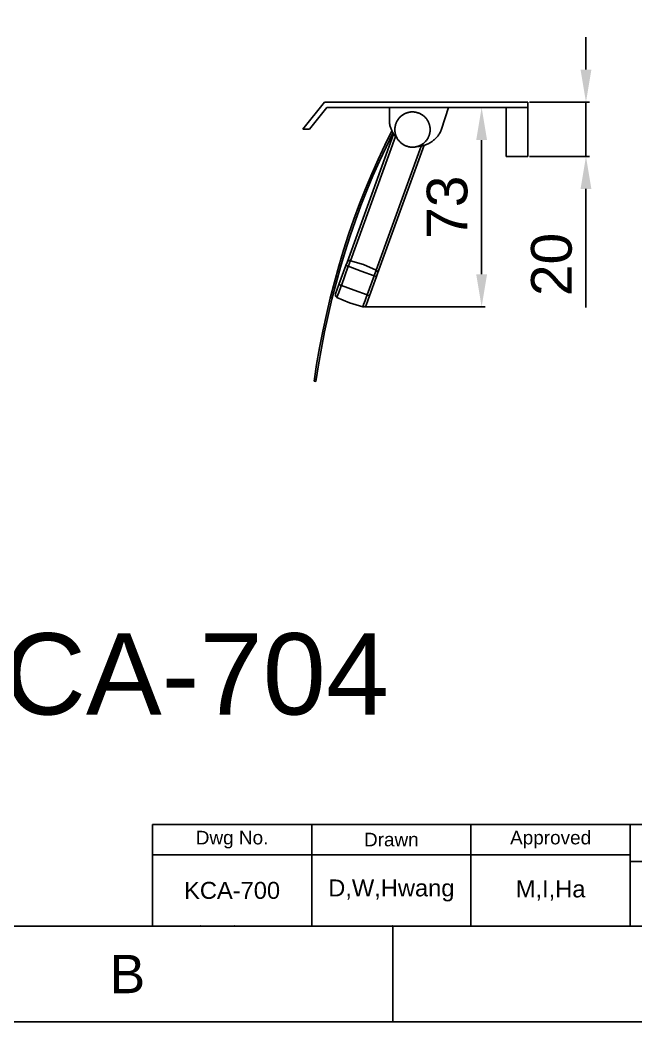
# Model space of a CAD drawing. Header units: millimetres. Extents: x 2219 to 3269, y 1238 to 2723.
# Drawn here: x 2508.2 to 2735.4, y 1237.7 to 1607.1 of the extents above; entities that cross this region are included whole.
import ezdxf

# ---------------------------------------------------------------- set-up
doc = ezdxf.new("R2010")
doc.units = ezdxf.units.MM
for name, color, linetype in [('DIM2', 3, 'Continuous'), ('form22', 7, 'Continuous'), ('main', 7, 'Continuous')]:
    doc.layers.add(name, color=color, linetype=linetype)
doc.styles.add('Arial Regular', font='arial.ttf')
doc.styles.get("Standard").update_dxf_attribs({"font": 'arial.ttf'})
doc.dimstyles.new('ISO-25', dxfattribs={"dimtxt": 2.5, "dimasz": 2.5, "dimexe": 1.25, "dimexo": 0.625, "dimtad": 1, "dimtxsty": 'Standard', "dimcen": 2.5, "dimadec": 0, "dimazin": 0, "dimtfac": 1, "dimtmove": 0, "dimatfit": 3, "dimfxl": 1, "dimarcsym": 0})

# ---------------------------------------------------------------- blocks, each defined once
blk = doc.blocks.new('*D30')
at = {"layer": 'Defpoints', "color": 0, "transparency": 16777216}
for p in [(2695.48, 1576.86), (2695.48, 1556.86), (2716.97, 1556.86)]:
    blk.add_point(p, dxfattribs=at)
at = {"layer": 'DIM2', "color": 0, "lineweight": -2, "transparency": 16777216}
for p, q in [((2716.97, 1588.86), (2716.97, 1600.86)), ((2696.1, 1576.86), (2718.22, 1576.86)), ((2716.97, 1576.86), (2716.97, 1556.86)), ((2696.1, 1556.86), (2718.22, 1556.86)), ((2716.97, 1544.86), (2716.97, 1501.17))]:
    blk.add_line(p, q, dxfattribs=at)
at = {"layer": 'DIM2', "color": 0, "transparency": 16777216}
for points in [[(2714.97, 1588.86), (2718.97, 1588.86), (2716.97, 1576.86)], [(2714.97, 1544.86), (2718.97, 1544.86), (2716.97, 1556.86)]]:
    blk.add_solid(points, dxfattribs=at)
at = {"layer": 'DIM2', "color": 0, "transparency": 16777216, "insert": (2704.31, 1517.01), "char_height": 15, "attachment_point": 5, "rotation": 90}
blk.add_mtext('20', dxfattribs=at)
blk = doc.blocks.new('*D31')
at = {"layer": 'Defpoints', "color": 0, "transparency": 16777216}
for p in [(2666.25, 1574.86), (2634.93, 1501.37), (2678.49, 1501.37)]:
    blk.add_point(p, dxfattribs=at)
at = {"layer": 'DIM2', "color": 0, "lineweight": -2, "transparency": 16777216}
for p, q in [((2666.88, 1574.86), (2679.74, 1574.86)), ((2678.49, 1562.86), (2678.49, 1513.37)), ((2635.55, 1501.37), (2679.74, 1501.37))]:
    blk.add_line(p, q, dxfattribs=at)
at = {"layer": 'DIM2', "color": 0, "transparency": 16777216}
for points in [[(2676.49, 1562.86), (2680.49, 1562.86), (2678.49, 1574.86)], [(2676.49, 1513.37), (2680.49, 1513.37), (2678.49, 1501.37)]]:
    blk.add_solid(points, dxfattribs=at)
at = {"layer": 'DIM2', "color": 0, "transparency": 16777216, "insert": (2665.83, 1538.11), "char_height": 15, "attachment_point": 5, "rotation": 90}
blk.add_mtext('73', dxfattribs=at)

msp = doc.modelspace()

# ---------------------------------------------------------------- linework, layer by layer
at = {"layer": 'form22'}
for p, q in [((2557.05, 1310.55), (3233.3, 1310.55)), ((2557.05, 1310.55), (2557.05, 1273.05)), ((2615.8, 1310.55), (2615.8, 1273.05)), ((2674.55, 1273.05), (2674.55, 1310.55)), ((2733.3, 1273.05), (2733.3, 1310.55)), ((2733.3, 1299.3), (2557.05, 1299.3)), ((2733.3, 1296.8), (3083.3, 1296.8)), ((2254.01, 1273.05), (3233.3, 1273.05)), ((2645.72, 1273.05), (2645.72, 1237.69))]:
    msp.add_line(p, q, dxfattribs=at)
msp.add_lwpolyline([(2218.65, 2722.54), (3268.65, 2722.54), (3268.65, 1237.69), (2218.65, 1237.69)], close=True, dxfattribs=at)
for p in [(2674.55, 1299.3), (2574.87, 1273.05), (2587.37, 1273.05), (2645.72, 1273.05)]:
    msp.add_point(p, dxfattribs=at)
at = {"layer": 'main'}
for p, q in [((2620.48, 1576.86), (2612.48, 1566.86)), ((2615.04, 1566.86), (2621.44, 1574.86)), ((2630.72, 1576.86), (2620.48, 1576.86)), ((2621.44, 1574.86), (2630.72, 1574.86)), ((2695.48, 1576.86), (2630.72, 1576.86)), ((2630.72, 1574.86), (2687.48, 1574.86)), ((2644.48, 1569.27), (2644.48, 1574.86)), ((2666.25, 1574.86), (2663.72, 1566.86)), ((2687.48, 1574.86), (2687.48, 1556.86)), ((2687.48, 1574.86), (2695.48, 1574.86)), ((2695.48, 1566.86), (2695.48, 1576.86)), ((2647.42, 1570.11), (2647.3, 1569.91)), ((2647.54, 1570.3), (2647.42, 1570.11)), ((2647.66, 1570.49), (2647.54, 1570.3)), ((2647.8, 1570.67), (2647.66, 1570.49)), ((2647.94, 1570.85), (2647.8, 1570.67)), ((2648.08, 1571.02), (2647.94, 1570.85)), ((2648.23, 1571.19), (2648.08, 1571.02)), ((2648.39, 1571.35), (2648.23, 1571.19)), ((2648.55, 1571.51), (2648.39, 1571.35)), ((2648.72, 1571.66), (2648.55, 1571.51)), ((2648.89, 1571.8), (2648.72, 1571.66)), ((2649.07, 1571.94), (2648.89, 1571.8)), ((2649.25, 1572.07), (2649.07, 1571.94)), ((2649.44, 1572.2), (2649.25, 1572.07)), ((2649.63, 1572.32), (2649.44, 1572.2)), ((2649.83, 1572.43), (2649.63, 1572.32)), ((2650.03, 1572.54), (2649.83, 1572.43)), ((2650.23, 1572.64), (2650.03, 1572.54)), ((2650.44, 1572.73), (2650.23, 1572.64)), ((2650.64, 1572.81), (2650.44, 1572.73)), ((2650.86, 1572.89), (2650.64, 1572.81)), ((2651.07, 1572.96), (2650.86, 1572.89)), ((2651.29, 1573.02), (2651.07, 1572.96)), ((2651.51, 1573.08), (2651.29, 1573.02)), ((2651.73, 1573.13), (2651.51, 1573.08)), ((2651.95, 1573.17), (2651.73, 1573.13)), ((2652.17, 1573.2), (2651.95, 1573.17)), ((2652.4, 1573.22), (2652.17, 1573.2)), ((2652.62, 1573.24), (2652.4, 1573.22)), ((2652.85, 1573.25), (2652.62, 1573.24)), ((2653.07, 1573.25), (2652.85, 1573.25)), ((2653.3, 1573.24), (2653.07, 1573.25)), ((2653.52, 1573.22), (2653.3, 1573.24)), ((2653.75, 1573.2), (2653.52, 1573.22)), ((2653.97, 1573.17), (2653.75, 1573.2)), ((2654.19, 1573.13), (2653.97, 1573.17)), ((2654.42, 1573.09), (2654.19, 1573.13)), ((2654.63, 1573.03), (2654.42, 1573.09)), ((2654.85, 1572.97), (2654.63, 1573.03)), ((2655.07, 1572.9), (2654.85, 1572.97)), ((2655.28, 1572.83), (2655.07, 1572.9)), ((2655.49, 1572.74), (2655.28, 1572.83)), ((2655.69, 1572.65), (2655.49, 1572.74)), ((2655.9, 1572.56), (2655.69, 1572.65)), ((2656.1, 1572.45), (2655.9, 1572.56)), ((2656.29, 1572.34), (2656.1, 1572.45)), ((2656.49, 1572.22), (2656.29, 1572.34)), ((2656.67, 1572.1), (2656.49, 1572.22)), ((2656.86, 1571.96), (2656.67, 1572.1)), ((2657.04, 1571.83), (2656.86, 1571.96)), ((2657.21, 1571.68), (2657.04, 1571.83)), ((2657.38, 1571.53), (2657.21, 1571.68)), ((2657.54, 1571.38), (2657.38, 1571.53)), ((2657.7, 1571.22), (2657.54, 1571.38)), ((2657.85, 1571.05), (2657.7, 1571.22)), ((2658, 1570.88), (2657.85, 1571.05)), ((2658.14, 1570.7), (2658, 1570.88)), ((2658.27, 1570.52), (2658.14, 1570.7)), ((2658.4, 1570.33), (2658.27, 1570.52)), ((2658.52, 1570.14), (2658.4, 1570.33)), ((2658.64, 1569.95), (2658.52, 1570.14)), ((2612.48, 1566.86), (2615.04, 1566.86)), ((2644.53, 1568.93), (2644.48, 1569.27)), ((2644.59, 1568.6), (2644.53, 1568.93)), ((2644.66, 1568.26), (2644.59, 1568.6)), ((2644.74, 1567.93), (2644.66, 1568.26)), ((2644.84, 1567.61), (2644.74, 1567.93)), ((2644.94, 1567.28), (2644.84, 1567.61)), ((2645.06, 1566.96), (2644.94, 1567.28)), ((2645.18, 1566.65), (2645.06, 1566.96)), ((2645.32, 1566.34), (2645.18, 1566.65)), ((2646.49, 1567.12), (2646.48, 1566.9)), ((2646.48, 1566.9), (2646.48, 1566.67)), ((2646.48, 1566.67), (2646.49, 1566.45)), ((2646.51, 1567.35), (2646.49, 1567.12)), ((2646.49, 1566.45), (2646.5, 1566.22)), ((2646.53, 1567.57), (2646.51, 1567.35)), ((2646.57, 1567.79), (2646.53, 1567.57)), ((2646.61, 1568.02), (2646.57, 1567.79)), ((2646.65, 1568.24), (2646.61, 1568.02)), ((2646.71, 1568.46), (2646.65, 1568.24)), ((2646.77, 1568.67), (2646.71, 1568.46)), ((2646.84, 1568.89), (2646.77, 1568.67)), ((2646.92, 1569.1), (2646.84, 1568.89)), ((2647.01, 1569.31), (2646.92, 1569.1)), ((2647.1, 1569.51), (2647.01, 1569.31)), ((2647.2, 1569.72), (2647.1, 1569.51)), ((2647.3, 1569.91), (2647.2, 1569.72)), ((2658.74, 1569.75), (2658.64, 1569.95)), ((2658.85, 1569.55), (2658.74, 1569.75)), ((2658.94, 1569.34), (2658.85, 1569.55)), ((2659.03, 1569.14), (2658.94, 1569.34)), ((2659.1, 1568.92), (2659.03, 1569.14)), ((2659.18, 1568.71), (2659.1, 1568.92)), ((2659.24, 1568.49), (2659.18, 1568.71)), ((2659.3, 1568.28), (2659.24, 1568.49)), ((2659.35, 1568.06), (2659.3, 1568.28)), ((2659.39, 1567.83), (2659.35, 1568.06)), ((2659.42, 1567.61), (2659.39, 1567.83)), ((2659.45, 1567.39), (2659.42, 1567.61)), ((2659.47, 1567.16), (2659.45, 1567.39)), ((2659.46, 1566.26), (2659.47, 1566.49)), ((2659.48, 1566.94), (2659.47, 1567.16)), ((2659.47, 1566.49), (2659.48, 1566.71)), ((2659.48, 1566.71), (2659.48, 1566.94)), ((2663.59, 1566.54), (2663.45, 1566.24)), ((2663.72, 1566.86), (2663.59, 1566.54)), ((2695.48, 1556.86), (2695.48, 1566.86)), ((2646.03, 1565.04), (2628.83, 1517.77)), ((2646.7, 1564.13), (2630.05, 1518.38)), ((2642.79, 1561.04), (2645.37, 1566.23)), ((2645.77, 1565.47), (2643.22, 1560.31)), ((2645.46, 1566.03), (2645.32, 1566.34)), ((2645.62, 1565.73), (2645.46, 1566.03)), ((2645.79, 1565.44), (2645.62, 1565.73)), ((2645.96, 1565.15), (2645.79, 1565.44)), ((2646.15, 1564.86), (2645.96, 1565.15)), ((2646.35, 1564.59), (2646.15, 1564.86)), ((2646.55, 1564.32), (2646.35, 1564.59)), ((2646.49, 1566.31), (2646.49, 1566.31)), ((2646.5, 1566.22), (2646.52, 1566)), ((2646.52, 1566), (2646.55, 1565.77)), ((2646.55, 1565.77), (2646.59, 1565.55)), ((2646.77, 1564.05), (2646.55, 1564.32)), ((2646.59, 1565.55), (2646.64, 1565.33)), ((2646.64, 1565.33), (2646.69, 1565.11)), ((2646.69, 1565.11), (2646.75, 1564.89)), ((2646.75, 1564.89), (2646.82, 1564.68)), ((2646.99, 1563.8), (2646.77, 1564.05)), ((2646.82, 1564.68), (2646.89, 1564.46)), ((2646.89, 1564.46), (2646.98, 1564.25)), ((2646.98, 1564.25), (2647.07, 1564.05)), ((2647.22, 1563.55), (2646.99, 1563.8)), ((2647.07, 1564.05), (2647.16, 1563.84)), ((2647.16, 1563.84), (2647.27, 1563.64)), ((2647.46, 1563.31), (2647.22, 1563.55)), ((2647.27, 1563.64), (2647.38, 1563.45)), ((2647.38, 1563.45), (2647.5, 1563.26)), ((2647.5, 1563.26), (2647.62, 1563.07)), ((2647.62, 1563.07), (2647.75, 1562.88)), ((2647.75, 1562.88), (2647.89, 1562.7)), ((2657.95, 1562.56), (2658.09, 1562.74)), ((2658.09, 1562.74), (2658.23, 1562.92)), ((2658.23, 1562.92), (2658.36, 1563.1)), ((2658.36, 1563.1), (2658.48, 1563.29)), ((2658.48, 1563.29), (2658.6, 1563.48)), ((2658.6, 1563.48), (2658.71, 1563.68)), ((2658.71, 1563.68), (2658.81, 1563.88)), ((2658.81, 1563.88), (2658.91, 1564.08)), ((2658.91, 1564.08), (2659, 1564.29)), ((2659, 1564.29), (2659.08, 1564.5)), ((2659.08, 1564.5), (2659.15, 1564.71)), ((2659.15, 1564.71), (2659.22, 1564.93)), ((2659.22, 1564.93), (2659.28, 1565.15)), ((2659.28, 1565.15), (2659.33, 1565.37)), ((2659.33, 1565.37), (2659.38, 1565.59)), ((2659.38, 1565.59), (2659.41, 1565.81)), ((2659.41, 1565.81), (2659.44, 1566.04)), ((2659.44, 1566.04), (2659.46, 1566.26)), ((2660.75, 1562.78), (2660.49, 1562.57)), ((2661.01, 1563), (2660.75, 1562.78)), ((2661.26, 1563.23), (2661.01, 1563)), ((2661.51, 1563.47), (2661.26, 1563.23)), ((2661.74, 1563.71), (2661.51, 1563.47)), ((2661.97, 1563.96), (2661.74, 1563.71)), ((2662.19, 1564.22), (2661.97, 1563.96)), ((2662.4, 1564.49), (2662.19, 1564.22)), ((2662.6, 1564.77), (2662.4, 1564.49)), ((2662.79, 1565.05), (2662.6, 1564.77)), ((2662.97, 1565.34), (2662.79, 1565.05)), ((2663.14, 1565.63), (2662.97, 1565.34)), ((2663.3, 1565.93), (2663.14, 1565.63)), ((2663.45, 1566.24), (2663.3, 1565.93)), ((2639.56, 1514.92), (2656.21, 1560.67)), ((2640.12, 1513.7), (2657.31, 1560.94)), ((2640.31, 1555.75), (2642.79, 1561.04)), ((2643.22, 1560.31), (2640.76, 1555.06)), ((2647.89, 1562.7), (2648.03, 1562.53)), ((2648.03, 1562.53), (2648.18, 1562.36)), ((2648.18, 1562.36), (2648.34, 1562.2)), ((2648.34, 1562.2), (2648.5, 1562.04)), ((2648.5, 1562.04), (2648.67, 1561.89)), ((2648.67, 1561.89), (2648.84, 1561.74)), ((2648.84, 1561.74), (2649.01, 1561.6)), ((2649.01, 1561.6), (2649.19, 1561.46)), ((2649.19, 1561.46), (2649.38, 1561.34)), ((2649.38, 1561.34), (2649.57, 1561.21)), ((2649.57, 1561.21), (2649.76, 1561.1)), ((2649.76, 1561.1), (2649.96, 1560.99)), ((2649.96, 1560.99), (2650.16, 1560.89)), ((2650.16, 1560.89), (2650.37, 1560.8)), ((2650.37, 1560.8), (2650.58, 1560.71)), ((2650.58, 1560.71), (2650.79, 1560.63)), ((2650.79, 1560.63), (2651, 1560.56)), ((2651, 1560.56), (2651.22, 1560.49)), ((2651.22, 1560.49), (2651.44, 1560.43)), ((2651.44, 1560.43), (2651.66, 1560.38)), ((2651.66, 1560.38), (2651.88, 1560.34)), ((2651.88, 1560.34), (2652.1, 1560.31)), ((2652.1, 1560.31), (2652.32, 1560.28)), ((2652.32, 1560.28), (2652.55, 1560.26)), ((2652.55, 1560.26), (2652.77, 1560.25)), ((2652.77, 1560.25), (2653, 1560.25)), ((2653, 1560.25), (2653.23, 1560.25)), ((2653.23, 1560.25), (2653.45, 1560.26)), ((2653.45, 1560.26), (2653.68, 1560.28)), ((2653.68, 1560.28), (2653.9, 1560.31)), ((2653.9, 1560.31), (2654.12, 1560.35)), ((2654.12, 1560.35), (2654.34, 1560.39)), ((2654.34, 1560.39), (2654.56, 1560.44)), ((2654.56, 1560.44), (2654.78, 1560.5)), ((2654.78, 1560.5), (2655, 1560.57)), ((2655.17, 1560.54), (2654.83, 1560.52)), ((2655, 1560.57), (2655.21, 1560.64)), ((2655.5, 1560.57), (2655.17, 1560.54)), ((2655.21, 1560.64), (2655.42, 1560.72)), ((2655.42, 1560.72), (2655.63, 1560.81)), ((2655.84, 1560.61), (2655.5, 1560.57)), ((2655.63, 1560.81), (2655.83, 1560.91)), ((2655.83, 1560.91), (2656.03, 1561.01)), ((2656.18, 1560.66), (2655.84, 1560.61)), ((2656.03, 1561.01), (2656.23, 1561.12)), ((2656.51, 1560.73), (2656.18, 1560.66)), ((2656.23, 1561.12), (2656.42, 1561.24)), ((2656.42, 1561.24), (2656.61, 1561.36)), ((2656.84, 1560.81), (2656.51, 1560.73)), ((2656.61, 1561.36), (2656.8, 1561.49)), ((2656.8, 1561.49), (2656.98, 1561.62)), ((2657.17, 1560.9), (2656.84, 1560.81)), ((2656.98, 1561.62), (2657.15, 1561.76)), ((2657.15, 1561.76), (2657.32, 1561.91)), ((2657.49, 1560.99), (2657.17, 1560.9)), ((2657.32, 1561.91), (2657.49, 1562.07)), ((2657.49, 1562.07), (2657.65, 1562.23)), ((2657.82, 1561.11), (2657.49, 1560.99)), ((2657.65, 1562.23), (2657.8, 1562.39)), ((2657.8, 1562.39), (2657.95, 1562.56)), ((2658.13, 1561.23), (2657.82, 1561.11)), ((2658.45, 1561.36), (2658.13, 1561.23)), ((2658.75, 1561.5), (2658.45, 1561.36)), ((2659.06, 1561.65), (2658.75, 1561.5)), ((2659.36, 1561.82), (2659.06, 1561.65)), ((2659.65, 1561.99), (2659.36, 1561.82)), ((2659.93, 1562.17), (2659.65, 1561.99)), ((2660.21, 1562.37), (2659.93, 1562.17)), ((2660.49, 1562.57), (2660.21, 1562.37)), ((2637.92, 1550.37), (2640.31, 1555.75)), ((2687.48, 1556.86), (2695.48, 1556.86)), ((2640.76, 1555.06), (2638.4, 1549.72)), ((2635.64, 1544.91), (2637.92, 1550.37)), ((2638.4, 1549.72), (2636.14, 1544.29)), ((2633.46, 1539.36), (2635.64, 1544.91)), ((2636.14, 1544.29), (2633.98, 1538.78)), ((2631.38, 1533.73), (2633.46, 1539.36)), ((2633.98, 1538.78), (2631.93, 1533.19)), ((2629.41, 1528.03), (2631.38, 1533.73)), ((2631.93, 1533.19), (2629.98, 1527.53)), ((2627.54, 1522.25), (2629.41, 1528.03)), ((2629.98, 1527.53), (2628.13, 1521.79)), ((2625.79, 1516.41), (2627.54, 1522.25)), ((2628.13, 1521.79), (2626.4, 1515.99)), ((2629.47, 1518.38), (2629.44, 1518.37)), ((2629.51, 1518.39), (2629.47, 1518.38)), ((2629.54, 1518.4), (2629.51, 1518.39)), ((2629.57, 1518.41), (2629.54, 1518.4)), ((2629.61, 1518.41), (2629.57, 1518.41)), ((2629.64, 1518.42), (2629.61, 1518.41)), ((2629.68, 1518.42), (2629.64, 1518.42)), ((2629.71, 1518.42), (2629.68, 1518.42)), ((2629.75, 1518.42), (2629.71, 1518.42)), ((2629.78, 1518.43), (2629.75, 1518.42)), ((2629.81, 1518.42), (2629.78, 1518.43)), ((2629.85, 1518.42), (2629.81, 1518.42)), ((2629.88, 1518.42), (2629.85, 1518.42)), ((2629.87, 1517.88), (2630.05, 1518.38)), ((2629.92, 1518.41), (2629.88, 1518.42)), ((2629.95, 1518.41), (2629.92, 1518.41)), ((2629.98, 1518.4), (2629.95, 1518.41)), ((2630.02, 1518.39), (2629.98, 1518.4)), ((2630.05, 1518.38), (2630.02, 1518.39)), ((2630.05, 1518.38), (2634.91, 1516.94)), ((2624.15, 1510.5), (2625.79, 1516.41)), ((2626.4, 1515.99), (2624.77, 1510.12)), ((2625.85, 1509.6), (2628.42, 1516.65)), ((2626.74, 1509.28), (2629.3, 1516.33)), ((2628.83, 1517.77), (2628.42, 1516.65)), ((2628.42, 1516.65), (2629.3, 1516.33)), ((2628.84, 1517.8), (2628.83, 1517.77)), ((2628.85, 1517.83), (2628.84, 1517.8)), ((2628.87, 1517.86), (2628.85, 1517.83)), ((2628.88, 1517.89), (2628.87, 1517.86)), ((2628.9, 1517.92), (2628.88, 1517.89)), ((2628.92, 1517.95), (2628.9, 1517.92)), ((2628.93, 1517.98), (2628.92, 1517.95)), ((2628.95, 1518.01), (2628.93, 1517.98)), ((2628.97, 1518.04), (2628.95, 1518.01)), ((2629, 1518.06), (2628.97, 1518.04)), ((2629.02, 1518.09), (2629, 1518.06)), ((2629.04, 1518.11), (2629.02, 1518.09)), ((2629.07, 1518.14), (2629.04, 1518.11)), ((2629.09, 1518.16), (2629.07, 1518.14)), ((2629.12, 1518.19), (2629.09, 1518.16)), ((2629.14, 1518.21), (2629.12, 1518.19)), ((2629.17, 1518.23), (2629.14, 1518.21)), ((2629.2, 1518.25), (2629.17, 1518.23)), ((2629.23, 1518.27), (2629.2, 1518.25)), ((2629.26, 1518.29), (2629.23, 1518.27)), ((2629.29, 1518.3), (2629.26, 1518.29)), ((2629.32, 1518.32), (2629.29, 1518.3)), ((2629.3, 1516.33), (2629.35, 1516.46)), ((2629.3, 1516.33), (2634.06, 1514.59)), ((2629.35, 1518.33), (2629.32, 1518.32)), ((2629.38, 1518.35), (2629.35, 1518.33)), ((2629.35, 1516.46), (2629.36, 1516.48)), ((2629.36, 1516.48), (2629.37, 1516.53)), ((2629.37, 1516.53), (2629.72, 1517.47)), ((2629.41, 1518.36), (2629.38, 1518.35)), ((2629.44, 1518.37), (2629.41, 1518.36)), ((2629.72, 1517.48), (2629.73, 1517.51)), ((2629.72, 1517.47), (2629.72, 1517.48)), ((2629.73, 1517.51), (2629.74, 1517.52)), ((2629.74, 1517.52), (2629.75, 1517.55)), ((2629.75, 1517.56), (2629.76, 1517.59)), ((2629.75, 1517.55), (2629.75, 1517.56)), ((2629.76, 1517.59), (2629.77, 1517.6)), ((2629.77, 1517.6), (2629.78, 1517.63)), ((2629.78, 1517.64), (2629.79, 1517.67)), ((2629.78, 1517.63), (2629.78, 1517.64)), ((2629.79, 1517.68), (2629.83, 1517.78)), ((2629.79, 1517.67), (2629.79, 1517.68)), ((2629.83, 1517.78), (2629.84, 1517.8)), ((2629.84, 1517.82), (2629.85, 1517.84)), ((2629.84, 1517.8), (2629.84, 1517.82)), ((2629.85, 1517.84), (2629.86, 1517.85)), ((2629.86, 1517.85), (2629.87, 1517.88)), ((2634.91, 1516.94), (2639.56, 1514.92)), ((2639.56, 1514.92), (2638.81, 1512.86)), ((2639.59, 1514.91), (2639.56, 1514.92)), ((2639.62, 1514.89), (2639.59, 1514.91)), ((2639.65, 1514.88), (2639.62, 1514.89)), ((2639.68, 1514.86), (2639.65, 1514.88)), ((2639.71, 1514.84), (2639.68, 1514.86)), ((2639.74, 1514.82), (2639.71, 1514.84)), ((2639.77, 1514.8), (2639.74, 1514.82)), ((2639.8, 1514.78), (2639.77, 1514.8)), ((2639.82, 1514.76), (2639.8, 1514.78)), ((2639.85, 1514.73), (2639.82, 1514.76)), ((2639.87, 1514.71), (2639.85, 1514.73)), ((2639.9, 1514.69), (2639.87, 1514.71)), ((2639.92, 1514.66), (2639.9, 1514.69)), ((2634.06, 1514.59), (2638.81, 1512.86)), ((2638.81, 1512.86), (2636.25, 1505.82)), ((2637.13, 1505.49), (2639.69, 1512.54)), ((2638.81, 1512.86), (2639.69, 1512.54)), ((2639.69, 1512.54), (2640.1, 1513.66)), ((2639.94, 1514.63), (2639.92, 1514.66)), ((2639.96, 1514.61), (2639.94, 1514.63)), ((2639.98, 1514.58), (2639.96, 1514.61)), ((2640, 1514.55), (2639.98, 1514.58)), ((2640.02, 1514.52), (2640, 1514.55)), ((2640.04, 1514.49), (2640.02, 1514.52)), ((2640.05, 1514.46), (2640.04, 1514.49)), ((2640.07, 1514.43), (2640.05, 1514.46)), ((2640.08, 1514.4), (2640.07, 1514.43)), ((2640.09, 1514.37), (2640.08, 1514.4)), ((2640.11, 1514.34), (2640.09, 1514.37)), ((2640.1, 1513.66), (2640.11, 1513.7)), ((2640.12, 1514.3), (2640.11, 1514.34)), ((2640.11, 1513.7), (2640.12, 1513.73)), ((2640.13, 1514.27), (2640.12, 1514.3)), ((2640.12, 1513.73), (2640.13, 1513.76)), ((2640.14, 1514.24), (2640.13, 1514.27)), ((2640.13, 1513.76), (2640.14, 1513.79)), ((2640.14, 1514.2), (2640.14, 1514.24)), ((2640.15, 1514.17), (2640.14, 1514.2)), ((2640.14, 1513.79), (2640.15, 1513.83)), ((2640.15, 1514.14), (2640.15, 1514.17)), ((2640.16, 1514.1), (2640.15, 1514.14)), ((2640.15, 1513.86), (2640.16, 1513.9)), ((2640.15, 1513.83), (2640.15, 1513.86)), ((2640.16, 1514.07), (2640.16, 1514.1)), ((2640.16, 1514.03), (2640.16, 1514.07)), ((2640.16, 1514), (2640.16, 1514.03)), ((2640.16, 1513.96), (2640.16, 1514)), ((2640.16, 1513.93), (2640.16, 1513.96)), ((2640.16, 1513.9), (2640.16, 1513.93)), ((2622.62, 1504.53), (2624.15, 1510.5)), ((2624.77, 1510.12), (2623.25, 1504.2)), ((2624.59, 1506.13), (2625.85, 1509.6)), ((2626.69, 1509.15), (2625.63, 1506.24)), ((2625.85, 1509.6), (2626.74, 1509.28)), ((2626.7, 1509.17), (2626.69, 1509.15)), ((2626.74, 1509.28), (2626.7, 1509.17)), ((2631.49, 1507.55), (2626.74, 1509.28)), ((2636.25, 1505.82), (2631.49, 1507.55)), ((2621.2, 1498.5), (2622.62, 1504.53)), ((2623.25, 1504.2), (2621.85, 1498.22)), ((2624.53, 1505.86), (2624.54, 1505.9)), ((2624.53, 1505.83), (2624.53, 1505.86)), ((2624.53, 1505.79), (2624.53, 1505.83)), ((2624.53, 1505.76), (2624.53, 1505.79)), ((2624.53, 1505.72), (2624.53, 1505.76)), ((2624.53, 1505.69), (2624.53, 1505.72)), ((2624.54, 1505.66), (2624.53, 1505.69)), ((2624.54, 1505.93), (2624.55, 1505.96)), ((2624.54, 1505.9), (2624.54, 1505.93)), ((2624.54, 1505.62), (2624.54, 1505.66)), ((2624.55, 1505.59), (2624.54, 1505.62)), ((2624.55, 1506), (2624.56, 1506.03)), ((2624.55, 1505.96), (2624.55, 1506)), ((2624.56, 1505.56), (2624.55, 1505.59)), ((2624.56, 1506.03), (2624.57, 1506.06)), ((2624.57, 1505.52), (2624.56, 1505.56)), ((2624.57, 1506.06), (2624.58, 1506.1)), ((2624.58, 1505.49), (2624.57, 1505.52)), ((2624.58, 1506.1), (2624.59, 1506.13)), ((2624.59, 1505.46), (2624.58, 1505.49)), ((2624.6, 1505.42), (2624.59, 1505.46)), ((2624.61, 1505.39), (2624.6, 1505.42)), ((2624.63, 1505.36), (2624.61, 1505.39)), ((2624.64, 1505.33), (2624.63, 1505.36)), ((2624.66, 1505.3), (2624.64, 1505.33)), ((2624.67, 1505.27), (2624.66, 1505.3)), ((2624.69, 1505.24), (2624.67, 1505.27)), ((2624.71, 1505.21), (2624.69, 1505.24)), ((2624.73, 1505.19), (2624.71, 1505.21)), ((2624.75, 1505.16), (2624.73, 1505.19)), ((2624.77, 1505.13), (2624.75, 1505.16)), ((2624.8, 1505.11), (2624.77, 1505.13)), ((2624.82, 1505.08), (2624.8, 1505.11)), ((2624.85, 1505.06), (2624.82, 1505.08)), ((2624.87, 1505.03), (2624.85, 1505.06)), ((2624.9, 1505.01), (2624.87, 1505.03)), ((2624.92, 1504.99), (2624.9, 1505.01)), ((2624.95, 1504.97), (2624.92, 1504.99)), ((2624.98, 1504.95), (2624.95, 1504.97)), ((2625.01, 1504.93), (2624.98, 1504.95)), ((2625.04, 1504.92), (2625.01, 1504.93)), ((2625.07, 1504.9), (2625.04, 1504.92)), ((2625.1, 1504.88), (2625.07, 1504.9)), ((2625.13, 1504.87), (2625.1, 1504.88)), ((2625.6, 1506.16), (2625.13, 1504.88)), ((2625.13, 1504.88), (2625.13, 1504.87)), ((2625.13, 1504.87), (2625.13, 1504.87)), ((2625.13, 1504.87), (2625.13, 1504.87)), ((2625.13, 1504.87), (2629.78, 1502.85)), ((2625.63, 1506.24), (2625.6, 1506.16)), ((2635.14, 1502.78), (2636.25, 1505.82)), ((2635.87, 1502.03), (2637.13, 1505.49)), ((2636.25, 1505.82), (2637.13, 1505.49)), ((2629.78, 1502.85), (2634.64, 1501.41)), ((2634.64, 1501.41), (2634.93, 1501.37)), ((2634.64, 1501.41), (2634.64, 1501.41)), ((2634.64, 1501.41), (2634.64, 1501.41)), ((2634.64, 1501.41), (2634.64, 1501.41)), ((2634.64, 1501.41), (2634.65, 1501.41)), ((2634.65, 1501.41), (2635.09, 1502.62)), ((2634.93, 1501.37), (2634.96, 1501.37)), ((2634.96, 1501.37), (2634.99, 1501.37)), ((2634.99, 1501.37), (2635.03, 1501.37)), ((2635.03, 1501.37), (2635.06, 1501.38)), ((2635.06, 1501.38), (2635.1, 1501.38)), ((2635.09, 1502.62), (2635.14, 1502.78)), ((2635.1, 1501.38), (2635.13, 1501.39)), ((2635.13, 1501.39), (2635.16, 1501.4)), ((2635.16, 1501.4), (2635.2, 1501.4)), ((2635.2, 1501.4), (2635.23, 1501.41)), ((2635.23, 1501.41), (2635.26, 1501.42)), ((2635.26, 1501.42), (2635.29, 1501.44)), ((2635.29, 1501.44), (2635.32, 1501.45)), ((2635.32, 1501.45), (2635.35, 1501.46)), ((2635.35, 1501.46), (2635.38, 1501.48)), ((2635.38, 1501.48), (2635.41, 1501.49)), ((2635.41, 1501.49), (2635.44, 1501.51)), ((2635.44, 1501.51), (2635.47, 1501.53)), ((2635.47, 1501.53), (2635.5, 1501.55)), ((2635.5, 1501.55), (2635.53, 1501.57)), ((2635.53, 1501.57), (2635.55, 1501.59)), ((2635.55, 1501.59), (2635.58, 1501.61)), ((2635.58, 1501.61), (2635.61, 1501.63)), ((2635.61, 1501.63), (2635.63, 1501.66)), ((2635.63, 1501.66), (2635.65, 1501.68)), ((2635.65, 1501.68), (2635.68, 1501.71)), ((2635.68, 1501.71), (2635.7, 1501.73)), ((2635.7, 1501.73), (2635.72, 1501.76)), ((2635.72, 1501.76), (2635.74, 1501.79)), ((2635.74, 1501.79), (2635.76, 1501.81)), ((2635.76, 1501.81), (2635.78, 1501.84)), ((2635.78, 1501.84), (2635.8, 1501.87)), ((2635.8, 1501.87), (2635.81, 1501.9)), ((2635.81, 1501.9), (2635.83, 1501.93)), ((2635.83, 1501.93), (2635.84, 1501.96)), ((2635.84, 1501.96), (2635.85, 1501.99)), ((2635.85, 1501.99), (2635.87, 1502.03)), ((2619.89, 1492.43), (2621.2, 1498.5)), ((2621.85, 1498.22), (2620.55, 1492.2)), ((2618.7, 1486.31), (2619.89, 1492.43)), ((2620.55, 1492.2), (2619.37, 1486.12)), ((2617.62, 1480.14), (2618.7, 1486.31)), ((2619.37, 1486.12), (2618.3, 1480.01)), ((2616.65, 1473.94), (2617.62, 1480.14)), ((2618.3, 1480.01), (2617.35, 1473.86)), ((2617.35, 1473.86), (2616.65, 1473.94))]:
    msp.add_line(p, q, dxfattribs=at)

# ---------------------------------------------------------------- texts
at = {"layer": 'form22', "attachment_point": 5}
for s, width, insert, char_height in [('Dwg No.', 44.2361, (2586.43, 1304.92), 5), ('Approved', 23.5, (2703.93, 1304.92), 5), ('Drawn', 23.5, (2645.18, 1304.92), 5), ('KCA-700', 23.5, (2586.43, 1286.17), 6.25), ('D,W,Hwang', 46.4141, (2645.18, 1286.17), 6.25), ('M,I,Ha', 23.5, (2703.93, 1286.17), 6.25), ('B', 10, (2547.8, 1255.37), 14.14)]:
    msp.add_mtext_dynamic_manual_height_columns(s, width=width, gutter_width=12.5, heights=[0], dxfattribs=dict(at, insert=insert, char_height=char_height))
at = {"layer": 'main', "insert": (2474.31, 1381.04), "char_height": 30, "attachment_point": 1, "style": 'Arial Regular'}
msp.add_mtext_dynamic_manual_height_columns('KCA-704', width=210.7264, gutter_width=12.5, heights=[0], dxfattribs=at)

# ---------------------------------------------------------------- dimensions: what is measured, and where the dimension line sits
at = {"layer": 'DIM2', "color": 3}
for base, p1, p2, picture, middle in [((2716.97, 1556.86), (2695.48, 1576.86), (2695.48, 1556.86), '*D30', (2704.31, 1517.01)), ((2678.49, 1501.37), (2666.25, 1574.86), (2634.93, 1501.37), '*D31', (2665.83, 1538.11))]:
    dim = msp.add_linear_dim(base=base, p1=p1, p2=p2, angle=90, dimstyle='ISO-25', override={"dimtxt": 15, "dimasz": 12, "dimgap": 5, "dimdec": 0, "dimtix": 0, "dimtmove": 0}, dxfattribs=at)
    dim.commit()
    dim.dimension.update_dxf_attribs({"geometry": picture, "text_midpoint": middle})

doc.saveas('drawing.dxf')
